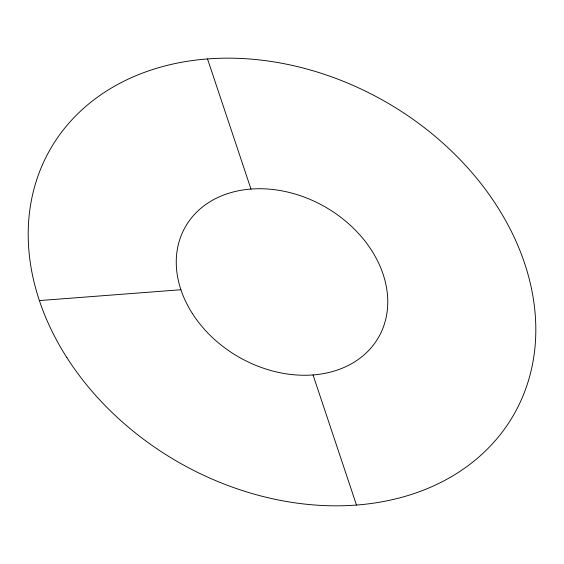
<?xml version="1.0" encoding="UTF-8"?>
<svg xmlns="http://www.w3.org/2000/svg" width="564" height="564" viewBox="0 0 564 564"><rect width="100%" height="100%" fill="white"/><g stroke="black" fill="none" stroke-linecap="round" stroke-linejoin="round"><path stroke-width="0.85" d="M39.374 300.577L180.91 289.741M207.531 58.931L250.98 189.053M313.041 374.94L356.483 505.062M192.387 313.528A111.277 86.602 29.7 0 0 375.441 342.242A111.277 86.602 29.7 0 0 278.2 190.216A111.277 86.602 29.7 0 0 192.387 313.528M66.919 357.675A267.068 207.841 29.7 0 0 506.239 426.588A267.068 207.841 29.7 0 0 272.87 61.723A267.068 207.841 29.7 0 0 66.919 357.675"/></g></svg>
